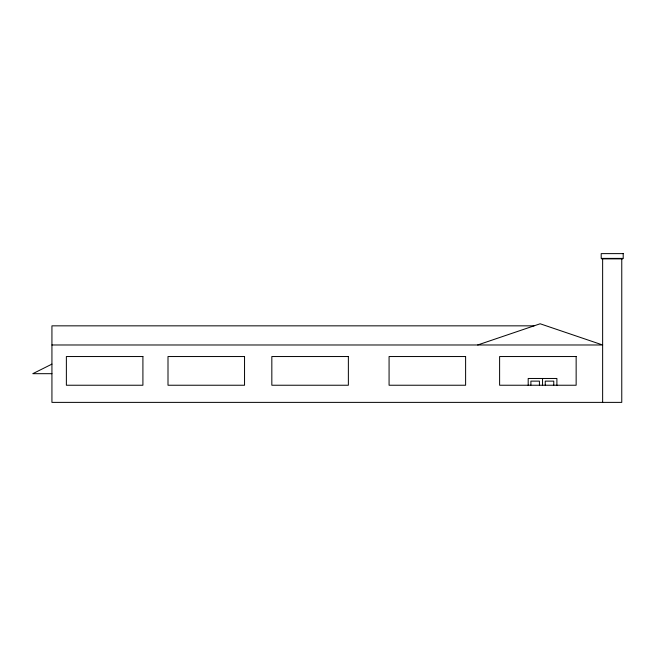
<?xml version="1.0" encoding="UTF-8"?>
<svg xmlns="http://www.w3.org/2000/svg" width="656" height="656" viewBox="0 0 656 656"><rect width="100%" height="100%" fill="white"/><g stroke="black" fill="none" stroke-linecap="round" stroke-linejoin="round"><path stroke-width="0.98" d="M51.931 364.113L32.8 373.682L51.931 373.682M477.675 344.982L540.15 323.777L602.634 344.982L51.931 344.982M534.066 325.843L51.931 325.843L51.931 402.382L621.765 402.382L621.765 258.874M622.724 258.398L622.724 258.874L601.675 258.874L601.675 258.398M602.634 258.874L602.634 402.382M556.895 385.441L556.895 378.471L528.195 378.471L528.195 385.441M553.771 385.08L553.771 381.128L545.243 381.128L545.243 385.08M542.545 378.471L542.545 385.441M539.421 385.08L539.421 381.128L530.893 381.128L530.893 385.08M623.2 253.618L601.199 253.618L601.199 258.398L623.2 258.398L623.2 253.618M142.91 356.536L66.371 356.536L66.371 385.236L142.91 385.236L142.91 356.536M244.54 356.536L168.002 356.536L168.002 385.236L244.54 385.236L244.54 356.536M348.369 356.536L271.83 356.536L271.83 385.236L348.369 385.236L348.369 356.536M465.612 356.536L389.074 356.536L389.074 385.236L465.612 385.236L465.612 356.536M576.148 356.536L499.61 356.536L499.61 385.236L576.148 385.236L576.148 356.536"/></g></svg>
